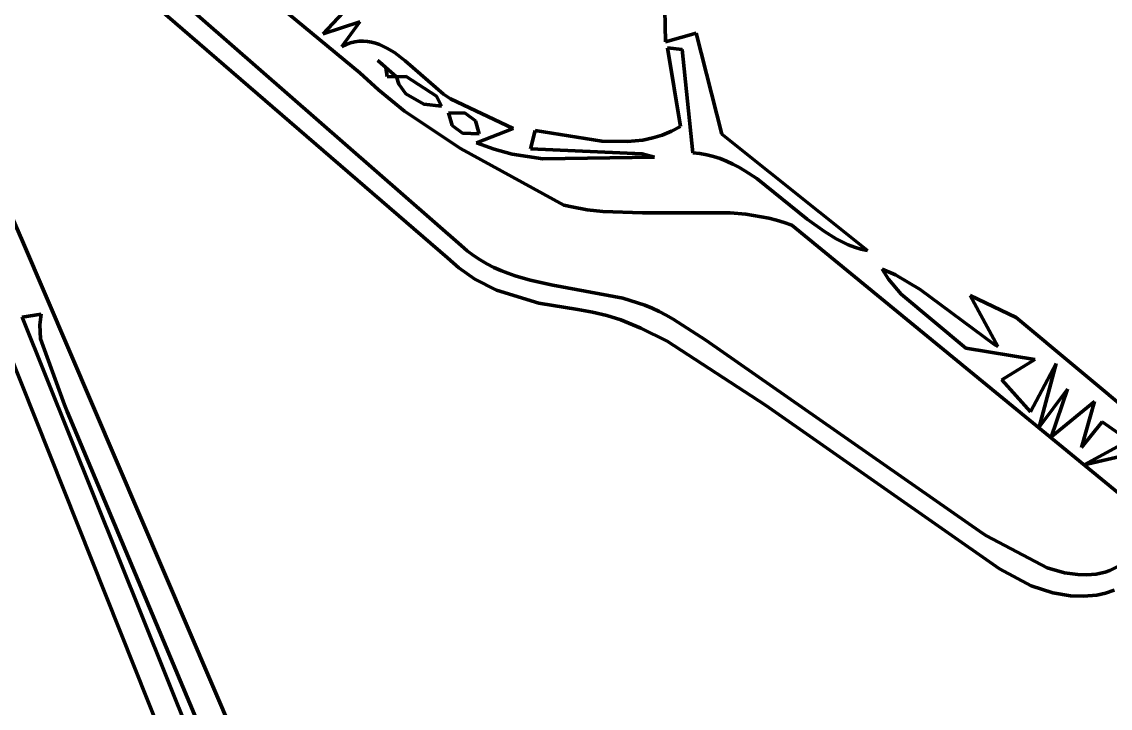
# Model space of a CAD drawing. Header units: millimetres. Extents: x 0 to 11.1, y 0 to 17.3.
# Drawn here: x 5.14 to 6.296, y 3.768 to 4.497 of the extents above; entities that cross this region are included whole.
import ezdxf

# ---------------------------------------------------------------- set-up
doc = ezdxf.new("R2010")
doc.units = ezdxf.units.MM
doc.layers.add('color#010101ff', color=7, linetype='CONTINUOUS', lineweight=100)
doc.layers.add('color#ffffffff', color=7, linetype='CONTINUOUS', lineweight=100)

msp = doc.modelspace()

# ---------------------------------------------------------------- linework, layer by layer
at = {"layer": 'color#010101ff'}
for p, q in [((4.8413, 4.9437), (5.1413, 4.2639)), ((5.5922, 4.246), (5.2057, 4.58)), ((5.4992, 4.4426), (5.3385, 4.5753)), ((5.3019, 4.5259), (5.6068, 4.2592)), ((5.8239, 4.4753), (5.8227, 4.5292)), ((5.4866, 4.5118), (5.4603, 4.4837)), ((5.4603, 4.4837), (5.4992, 4.4965)), ((5.4992, 4.4965), (5.48, 4.4704)), ((5.4292, 3.3868), (4.9886, 4.4925)), ((5.8562, 4.4846), (5.8239, 4.4753)), ((5.8834, 4.3772), (5.8562, 4.4846)), ((5.48, 4.4704), (5.4848, 4.4726)), ((5.4848, 4.4726), (5.4895, 4.4742)), ((5.4895, 4.4742), (5.4941, 4.4754)), ((5.4941, 4.4754), (5.4986, 4.476)), ((5.4986, 4.476), (5.503, 4.4761)), ((5.503, 4.4761), (5.5074, 4.4758)), ((5.5074, 4.4758), (5.5116, 4.4751)), ((5.5116, 4.4751), (5.5158, 4.4741)), ((5.5158, 4.4741), (5.52, 4.4726)), ((5.52, 4.4726), (5.528, 4.4688)), ((5.528, 4.4688), (5.5359, 4.4639)), ((5.5359, 4.4639), (5.5474, 4.4551)), ((5.8397, 4.3855), (5.8259, 4.4691)), ((5.8259, 4.4691), (5.8414, 4.4671)), ((5.8414, 4.4671), (5.8528, 4.3574)), ((5.522, 4.4524), (5.5183, 4.4556)), ((5.5183, 4.4556), (5.52, 4.4542)), ((5.52, 4.4542), (5.527, 4.4482)), ((5.527, 4.4482), (5.522, 4.4524)), ((5.5474, 4.4551), (5.5881, 4.4199)), ((5.519, 4.4243), (5.4992, 4.4426)), ((5.527, 4.4482), (5.5284, 4.4385)), ((5.5382, 4.4381), (5.527, 4.4482)), ((5.5284, 4.4385), (5.5382, 4.4381)), ((5.5484, 4.4384), (5.5382, 4.4381)), ((5.5382, 4.4381), (5.5405, 4.4303)), ((5.5808, 4.4178), (5.5484, 4.4384)), ((5.5405, 4.4303), (5.548, 4.4202)), ((5.5468, 4.4019), (5.519, 4.4243)), ((5.548, 4.4202), (5.5671, 4.4091)), ((5.5858, 4.407), (5.5808, 4.4178)), ((5.5881, 4.4199), (5.5956, 4.415)), ((5.5956, 4.415), (5.662, 4.3832)), ((5.5671, 4.4091), (5.5858, 4.407)), ((5.6062, 4.3623), (5.5468, 4.4019)), ((5.5933, 4.4001), (5.5972, 4.3865)), ((5.6111, 4.3996), (5.5933, 4.4001)), ((5.622, 4.3916), (5.6111, 4.3996)), ((5.626, 4.3778), (5.622, 4.3916)), ((5.5972, 4.3865), (5.6081, 4.3785)), ((5.662, 4.3832), (5.6231, 4.368)), ((5.6803, 4.3617), (5.6854, 4.3812)), ((5.6854, 4.3812), (5.756, 4.3699)), ((5.8204, 4.3763), (5.8303, 4.3804)), ((5.8303, 4.3804), (5.8397, 4.3855)), ((5.6081, 4.3785), (5.626, 4.3778)), ((5.6231, 4.368), (5.6418, 4.3613)), ((5.756, 4.3699), (5.7836, 4.3695)), ((5.7836, 4.3695), (5.7997, 4.3711)), ((5.7997, 4.3711), (5.8102, 4.3733)), ((5.8102, 4.3733), (5.8204, 4.3763)), ((6.0381, 4.2539), (5.8834, 4.3772)), ((5.716, 4.302), (5.6062, 4.3623)), ((5.6418, 4.3613), (5.6609, 4.3563)), ((5.7989, 4.3566), (5.6803, 4.3617)), ((5.8122, 4.3529), (5.7989, 4.3566)), ((5.8528, 4.3574), (5.8603, 4.3567)), ((5.8603, 4.3567), (5.8676, 4.3554)), ((5.6609, 4.3563), (5.6934, 4.3512)), ((5.6934, 4.3512), (5.8122, 4.3529)), ((5.8676, 4.3554), (5.8748, 4.3536)), ((5.8748, 4.3536), (5.8817, 4.3514)), ((5.8817, 4.3514), (5.8885, 4.3487)), ((5.8885, 4.3487), (5.8952, 4.3456)), ((5.8952, 4.3456), (5.9017, 4.3422)), ((5.9017, 4.3422), (5.9081, 4.3385)), ((5.9081, 4.3385), (5.9206, 4.3302)), ((5.9206, 4.3302), (5.9743, 4.2871)), ((5.7242, 4.3001), (5.716, 4.302)), ((5.7406, 4.2972), (5.7242, 4.3001)), ((5.7573, 4.2953), (5.7406, 4.2972)), ((5.7993, 4.294), (5.7573, 4.2953)), ((5.8923, 4.2939), (5.7993, 4.294)), ((5.9089, 4.2924), (5.8923, 4.2939)), ((5.9254, 4.2898), (5.9089, 4.2924)), ((5.9336, 4.2881), (5.9254, 4.2898)), ((5.9417, 4.2861), (5.9336, 4.2881)), ((5.9743, 4.2871), (5.9925, 4.2739)), ((5.9498, 4.2837), (5.9417, 4.2861)), ((5.9578, 4.2809), (5.9498, 4.2837)), ((6.3044, 3.9966), (5.9578, 4.2809)), ((5.1413, 4.2639), (5.3885, 3.686)), ((5.9925, 4.2739), (6.0049, 4.2664)), ((6.0049, 4.2664), (6.0113, 4.263)), ((5.6068, 4.2592), (5.6133, 4.2536)), ((5.6133, 4.2536), (5.62, 4.2485)), ((6.0113, 4.263), (6.0178, 4.2601)), ((6.0178, 4.2601), (6.0244, 4.2576)), ((6.0244, 4.2576), (6.0312, 4.2555)), ((6.0312, 4.2555), (6.0381, 4.2539)), ((5.6042, 4.2355), (5.5922, 4.246)), ((5.62, 4.2485), (5.627, 4.2439)), ((5.627, 4.2439), (5.6341, 4.2397)), ((5.6214, 4.2236), (5.6042, 4.2355)), ((5.6341, 4.2397), (5.6414, 4.236)), ((5.6414, 4.236), (5.6489, 4.2327)), ((5.6489, 4.2327), (5.6565, 4.2297)), ((5.6565, 4.2297), (5.6642, 4.2271)), ((6.0681, 4.2282), (6.0539, 4.2342)), ((6.0539, 4.2342), (6.0604, 4.2234)), ((5.6445, 4.2119), (5.6214, 4.2236)), ((5.6642, 4.2271), (5.68, 4.2226)), ((5.68, 4.2226), (5.7043, 4.2173)), ((6.0604, 4.2234), (6.0738, 4.2075)), ((6.0943, 4.2126), (6.0681, 4.2282)), ((5.6893, 4.198), (5.6445, 4.2119)), ((5.7043, 4.2173), (5.7783, 4.2032)), ((6.0738, 4.2075), (6.1426, 4.1502)), ((6.1723, 4.1545), (6.0943, 4.2126)), ((5.7307, 4.1912), (5.6893, 4.198)), ((5.7783, 4.2032), (5.7942, 4.1985)), ((5.7942, 4.1985), (5.802, 4.1958)), ((5.802, 4.1958), (5.8096, 4.1927)), ((6.1959, 4.1827), (6.1471, 4.2061)), ((6.1471, 4.2061), (6.1767, 4.152)), ((5.161, 4.1864), (5.1409, 4.1832)), ((5.1409, 4.1832), (5.3563, 3.6465)), ((5.1597, 4.175), (5.161, 4.1864)), ((5.7463, 4.1886), (5.7307, 4.1912)), ((5.7614, 4.1849), (5.7463, 4.1886)), ((5.7762, 4.1802), (5.7614, 4.1849)), ((5.8096, 4.1927), (5.8172, 4.1892)), ((5.8172, 4.1892), (5.8246, 4.1854)), ((5.8246, 4.1854), (5.8318, 4.1811)), ((5.1604, 4.1603), (5.1597, 4.175)), ((5.7977, 4.1716), (5.7762, 4.1802)), ((5.8254, 4.1578), (5.7977, 4.1716)), ((5.8318, 4.1811), (5.8667, 4.1589)), ((6.4042, 4.0091), (6.1959, 4.1827)), ((5.1859, 4.0901), (5.1604, 4.1603)), ((5.9298, 4.0898), (5.8254, 4.1578)), ((5.8667, 4.1589), (6.1607, 3.9536)), ((6.1426, 4.1502), (6.2158, 4.1383)), ((6.1767, 4.152), (6.1723, 4.1545)), ((6.2158, 4.1383), (6.1809, 4.1165)), ((6.2114, 4.0827), (6.2386, 4.1341)), ((6.2386, 4.1341), (6.2205, 4.0666)), ((6.1809, 4.1165), (6.2114, 4.0827)), ((6.2205, 4.0666), (6.2504, 4.1068)), ((6.2504, 4.1068), (6.2332, 4.0558)), ((6.2344, 4.0568), (6.2792, 4.0935)), ((6.2792, 4.0935), (6.2654, 4.0449)), ((5.1887, 4.0832), (5.1859, 4.0901)), ((5.4797, 3.3907), (5.1887, 4.0832)), ((6.1782, 3.916), (5.9298, 4.0898)), ((6.2654, 4.0449), (6.2872, 4.0722)), ((6.2872, 4.0722), (6.3158, 4.0523)), ((6.2332, 4.0558), (6.2344, 4.0568)), ((6.3158, 4.0523), (6.2682, 4.0265)), ((6.2682, 4.0265), (6.3426, 4.0439)), ((6.1607, 3.9536), (6.1647, 3.9511)), ((6.1647, 3.9511), (6.229, 3.9171)), ((6.2955, 3.9143), (6.3235, 3.9283)), ((6.2119, 3.8981), (6.1782, 3.916)), ((6.229, 3.9171), (6.2475, 3.9119)), ((6.2475, 3.9119), (6.2616, 3.91)), ((6.2616, 3.91), (6.2712, 3.9098)), ((6.2712, 3.9098), (6.2808, 3.9105)), ((6.2808, 3.9105), (6.2905, 3.9124)), ((6.2905, 3.9124), (6.2955, 3.9143)), ((6.2348, 3.8907), (6.2119, 3.8981)), ((6.2536, 3.8874), (6.2348, 3.8907)), ((6.2677, 3.887), (6.2536, 3.8874)), ((6.2818, 3.8883), (6.2677, 3.887)), ((6.291, 3.8904), (6.2818, 3.8883)), ((6.3002, 3.8934), (6.291, 3.8904))]:
    msp.add_line(p, q, dxfattribs=at)
at = {"layer": 'color#ffffffff'}
for p, q in [((5.1413, 4.2639), (4.8413, 4.9437)), ((5.2057, 4.58), (5.5922, 4.246)), ((5.3385, 4.5753), (5.4992, 4.4426)), ((5.6068, 4.2592), (5.3019, 4.5259)), ((5.8227, 4.5292), (5.8239, 4.4753)), ((5.4603, 4.4837), (5.4866, 4.5118)), ((5.4992, 4.4965), (5.4603, 4.4837)), ((5.48, 4.4704), (5.4992, 4.4965)), ((4.9886, 4.4925), (5.4292, 3.3868)), ((5.8239, 4.4753), (5.8562, 4.4846)), ((5.8562, 4.4846), (5.8834, 4.3772)), ((5.4848, 4.4726), (5.48, 4.4704)), ((5.4895, 4.4742), (5.4848, 4.4726)), ((5.4941, 4.4754), (5.4895, 4.4742)), ((5.4986, 4.476), (5.4941, 4.4754)), ((5.503, 4.4761), (5.4986, 4.476)), ((5.5074, 4.4758), (5.503, 4.4761)), ((5.5116, 4.4751), (5.5074, 4.4758)), ((5.5158, 4.4741), (5.5116, 4.4751)), ((5.52, 4.4726), (5.5158, 4.4741)), ((5.528, 4.4688), (5.52, 4.4726)), ((5.5359, 4.4639), (5.528, 4.4688)), ((5.5474, 4.4551), (5.5359, 4.4639)), ((5.8414, 4.4671), (5.8259, 4.4691)), ((5.8259, 4.4691), (5.8397, 4.3855)), ((5.8528, 4.3574), (5.8414, 4.4671)), ((5.52, 4.4542), (5.5183, 4.4556)), ((5.5183, 4.4556), (5.522, 4.4524)), ((5.527, 4.4482), (5.52, 4.4542)), ((5.522, 4.4524), (5.527, 4.4482)), ((5.5881, 4.4199), (5.5474, 4.4551)), ((5.4992, 4.4426), (5.519, 4.4243)), ((5.527, 4.4482), (5.5382, 4.4381)), ((5.5284, 4.4385), (5.527, 4.4482)), ((5.5382, 4.4381), (5.5284, 4.4385)), ((5.5382, 4.4381), (5.5484, 4.4384)), ((5.5405, 4.4303), (5.5382, 4.4381)), ((5.5484, 4.4384), (5.5808, 4.4178)), ((5.548, 4.4202), (5.5405, 4.4303)), ((5.519, 4.4243), (5.5468, 4.4019)), ((5.5671, 4.4091), (5.548, 4.4202)), ((5.5808, 4.4178), (5.5858, 4.407)), ((5.5956, 4.415), (5.5881, 4.4199)), ((5.662, 4.3832), (5.5956, 4.415)), ((5.5858, 4.407), (5.5671, 4.4091)), ((5.5468, 4.4019), (5.6062, 4.3623)), ((5.5933, 4.4001), (5.6111, 4.3996)), ((5.5972, 4.3865), (5.5933, 4.4001)), ((5.6111, 4.3996), (5.622, 4.3916)), ((5.622, 4.3916), (5.626, 4.3778)), ((5.6081, 4.3785), (5.5972, 4.3865)), ((5.6231, 4.368), (5.662, 4.3832)), ((5.6854, 4.3812), (5.6803, 4.3617)), ((5.756, 4.3699), (5.6854, 4.3812)), ((5.8303, 4.3804), (5.8204, 4.3763)), ((5.8397, 4.3855), (5.8303, 4.3804)), ((5.626, 4.3778), (5.6081, 4.3785)), ((5.6418, 4.3613), (5.6231, 4.368)), ((5.7836, 4.3695), (5.756, 4.3699)), ((5.7997, 4.3711), (5.7836, 4.3695)), ((5.8102, 4.3733), (5.7997, 4.3711)), ((5.8204, 4.3763), (5.8102, 4.3733)), ((5.8834, 4.3772), (6.0381, 4.2539)), ((5.6062, 4.3623), (5.716, 4.302)), ((5.6609, 4.3563), (5.6418, 4.3613)), ((5.6803, 4.3617), (5.7989, 4.3566)), ((5.7989, 4.3566), (5.8122, 4.3529)), ((5.8603, 4.3567), (5.8528, 4.3574)), ((5.8676, 4.3554), (5.8603, 4.3567)), ((5.6934, 4.3512), (5.6609, 4.3563)), ((5.8122, 4.3529), (5.6934, 4.3512)), ((5.8748, 4.3536), (5.8676, 4.3554)), ((5.8817, 4.3514), (5.8748, 4.3536)), ((5.8885, 4.3487), (5.8817, 4.3514)), ((5.8952, 4.3456), (5.8885, 4.3487)), ((5.9017, 4.3422), (5.8952, 4.3456)), ((5.9081, 4.3385), (5.9017, 4.3422)), ((5.9206, 4.3302), (5.9081, 4.3385)), ((5.9743, 4.2871), (5.9206, 4.3302)), ((5.716, 4.302), (5.7242, 4.3001)), ((5.7242, 4.3001), (5.7406, 4.2972)), ((5.7406, 4.2972), (5.7573, 4.2953)), ((5.7573, 4.2953), (5.7993, 4.294)), ((5.7993, 4.294), (5.8923, 4.2939)), ((5.8923, 4.2939), (5.9089, 4.2924)), ((5.9089, 4.2924), (5.9254, 4.2898)), ((5.9254, 4.2898), (5.9336, 4.2881)), ((5.9336, 4.2881), (5.9417, 4.2861)), ((5.9925, 4.2739), (5.9743, 4.2871)), ((5.9417, 4.2861), (5.9498, 4.2837)), ((5.9498, 4.2837), (5.9578, 4.2809)), ((5.9578, 4.2809), (6.3044, 3.9966)), ((5.3885, 3.686), (5.1413, 4.2639)), ((6.0049, 4.2664), (5.9925, 4.2739)), ((6.0113, 4.263), (6.0049, 4.2664)), ((5.6133, 4.2536), (5.6068, 4.2592)), ((5.62, 4.2485), (5.6133, 4.2536)), ((6.0178, 4.2601), (6.0113, 4.263)), ((6.0244, 4.2576), (6.0178, 4.2601)), ((6.0312, 4.2555), (6.0244, 4.2576)), ((6.0381, 4.2539), (6.0312, 4.2555)), ((5.5922, 4.246), (5.6042, 4.2355)), ((5.627, 4.2439), (5.62, 4.2485)), ((5.6341, 4.2397), (5.627, 4.2439)), ((5.6042, 4.2355), (5.6214, 4.2236)), ((5.6414, 4.236), (5.6341, 4.2397)), ((5.6489, 4.2327), (5.6414, 4.236)), ((5.6565, 4.2297), (5.6489, 4.2327)), ((5.6642, 4.2271), (5.6565, 4.2297)), ((6.0604, 4.2234), (6.0539, 4.2342)), ((6.0539, 4.2342), (6.0681, 4.2282)), ((5.6214, 4.2236), (5.6445, 4.2119)), ((5.68, 4.2226), (5.6642, 4.2271)), ((5.7043, 4.2173), (5.68, 4.2226)), ((6.0738, 4.2075), (6.0604, 4.2234)), ((6.0681, 4.2282), (6.0943, 4.2126)), ((5.6445, 4.2119), (5.6893, 4.198)), ((5.7783, 4.2032), (5.7043, 4.2173)), ((6.1426, 4.1502), (6.0738, 4.2075)), ((6.0943, 4.2126), (6.1723, 4.1545)), ((5.6893, 4.198), (5.7307, 4.1912)), ((5.7942, 4.1985), (5.7783, 4.2032)), ((5.802, 4.1958), (5.7942, 4.1985)), ((5.8096, 4.1927), (5.802, 4.1958)), ((6.1767, 4.152), (6.1471, 4.2061)), ((6.1471, 4.2061), (6.1959, 4.1827)), ((5.1409, 4.1832), (5.161, 4.1864)), ((5.3563, 3.6465), (5.1409, 4.1832)), ((5.161, 4.1864), (5.1597, 4.175)), ((5.7307, 4.1912), (5.7463, 4.1886)), ((5.7463, 4.1886), (5.7614, 4.1849)), ((5.7614, 4.1849), (5.7762, 4.1802)), ((5.8172, 4.1892), (5.8096, 4.1927)), ((5.8246, 4.1854), (5.8172, 4.1892)), ((5.8318, 4.1811), (5.8246, 4.1854)), ((5.1597, 4.175), (5.1604, 4.1603)), ((5.7762, 4.1802), (5.7977, 4.1716)), ((5.7977, 4.1716), (5.8254, 4.1578)), ((5.8667, 4.1589), (5.8318, 4.1811)), ((6.1959, 4.1827), (6.4042, 4.0091)), ((5.1604, 4.1603), (5.1859, 4.0901)), ((5.8254, 4.1578), (5.9298, 4.0898)), ((6.1607, 3.9536), (5.8667, 4.1589)), ((6.2158, 4.1383), (6.1426, 4.1502)), ((6.1723, 4.1545), (6.1767, 4.152)), ((6.1809, 4.1165), (6.2158, 4.1383)), ((6.2386, 4.1341), (6.2114, 4.0827)), ((6.2205, 4.0666), (6.2386, 4.1341)), ((6.2114, 4.0827), (6.1809, 4.1165)), ((6.2504, 4.1068), (6.2205, 4.0666)), ((6.2332, 4.0558), (6.2504, 4.1068)), ((6.2792, 4.0935), (6.2344, 4.0568)), ((6.2654, 4.0449), (6.2792, 4.0935)), ((5.1859, 4.0901), (5.1887, 4.0832)), ((5.1887, 4.0832), (5.4797, 3.3907)), ((5.9298, 4.0898), (6.1782, 3.916)), ((6.2872, 4.0722), (6.2654, 4.0449)), ((6.3158, 4.0523), (6.2872, 4.0722)), ((6.2344, 4.0568), (6.2332, 4.0558)), ((6.2682, 4.0265), (6.3158, 4.0523)), ((6.3426, 4.0439), (6.2682, 4.0265)), ((6.1647, 3.9511), (6.1607, 3.9536)), ((6.229, 3.9171), (6.1647, 3.9511)), ((6.3235, 3.9283), (6.2955, 3.9143)), ((6.1782, 3.916), (6.2119, 3.8981)), ((6.2475, 3.9119), (6.229, 3.9171)), ((6.2616, 3.91), (6.2475, 3.9119)), ((6.2712, 3.9098), (6.2616, 3.91)), ((6.2808, 3.9105), (6.2712, 3.9098)), ((6.2905, 3.9124), (6.2808, 3.9105)), ((6.2955, 3.9143), (6.2905, 3.9124)), ((6.2119, 3.8981), (6.2348, 3.8907)), ((6.2348, 3.8907), (6.2536, 3.8874)), ((6.2536, 3.8874), (6.2677, 3.887)), ((6.2677, 3.887), (6.2818, 3.8883)), ((6.2818, 3.8883), (6.291, 3.8904)), ((6.291, 3.8904), (6.3002, 3.8934))]:
    msp.add_line(p, q, dxfattribs=at)

doc.saveas('drawing.dxf')
